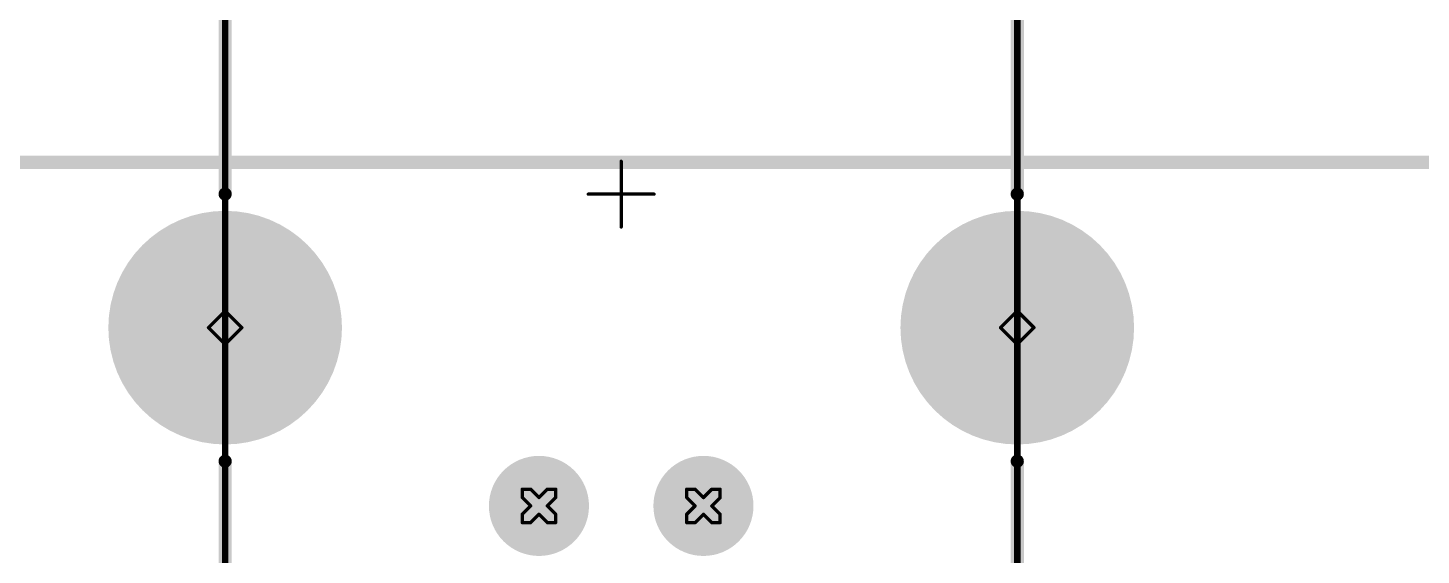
# Model space of a CAD drawing. Header units: millimetres. Extents: x 3.26 to 13.14, y 5.38 to 10.83.
# Drawn here: x 4.265 to 5.099, y 9.584 to 9.9 of the extents above; entities that cross this region are included whole.
import ezdxf

# ---------------------------------------------------------------- set-up
doc = ezdxf.new("R2010")
doc.units = ezdxf.units.MM
doc.header["$MEASUREMENT"] = 0
for name, color, linetype in [('BottomLayer', 5, 'Continuous'), ('BottomSolder', 6, 'Continuous'), ('DrillDrawing', 1, 'Continuous'), ('KeepOutLayer', 6, 'Continuous'), ('Mechanical13', 56, 'Continuous'), ('Mechanical15', 56, 'Continuous'), ('MultiLayer', 9, 'Continuous'), ('PadHoleLayer', 156, 'Continuous'), ('TopLayer', 1, 'Continuous'), ('TopOverlay', 2, 'Continuous'), ('TopSolder', 216, 'Continuous')]:
    doc.layers.add(name, color=color, linetype=linetype)

# ---------------------------------------------------------------- blocks, each defined once
blk = doc.blocks.new('61400416121_52')
at = {"layer": 'BottomLayer'}
for points, const_width in [([(-0.06319, 0.26535, 1), (-0.03524, 0.26535, 1)], 0.02795), ([(0.03524, 0.26535, 1), (0.06319, 0.26535, 1)], 0.02795), ([(-0.06319, 0.18661, 1), (-0.03524, 0.18661, 1)], 0.02795), ([(0.03524, 0.18661, 1), (0.06319, 0.18661, 1)], 0.02795), ([(-0.27096, 0.07992, 1), (-0.20305, 0.07992, 1)], 0.06791), ([(0.20305, 0.07992, 1), (0.27096, 0.07992, 1)], 0.06791)]:
    blk.add_lwpolyline(points, format="xyb", close=True, dxfattribs=dict(at, const_width=const_width))
at = {"layer": 'BottomSolder'}
for points, const_width in [([(-0.06419, 0.26535, 1), (-0.03424, 0.26535, 1)], 0.02995), ([(0.03424, 0.26535, 1), (0.06419, 0.26535, 1)], 0.02995), ([(-0.06419, 0.18661, 1), (-0.03424, 0.18661, 1)], 0.02995), ([(0.03424, 0.18661, 1), (0.06419, 0.18661, 1)], 0.02995), ([(-0.27196, 0.07992, 1), (-0.20205, 0.07992, 1)], 0.06991), ([(0.20205, 0.07992, 1), (0.27196, 0.07992, 1)], 0.06991)]:
    blk.add_lwpolyline(points, format="xyb", close=True, dxfattribs=dict(at, const_width=const_width))
at = {"layer": 'Mechanical13', "const_width": 0.00394}
for points in [[(-0.23701, 0.3248), (-0.23701, -0.3248)], [(0.23701, 0.3248), (-0.23701, 0.3248)], [(0.23701, 0.3248), (0.23701, -0.3248)], [(0.23701, -0.3248), (-0.23701, -0.3248)]]:
    blk.add_lwpolyline(points, dxfattribs=at)
at = {"layer": 'Mechanical13', "const_width": 0.00197}
for points in [[(-0.23799, 0.3248, 1), (-0.23602, 0.3248, 1)], [(-0.23799, 0.3248, 1), (-0.23602, 0.3248, 1)], [(0.23602, 0.3248, 1), (0.23799, 0.3248, 1)], [(0.23602, 0.3248, 1), (0.23799, 0.3248, 1)], [(-0.23799, -0.3248, 1), (-0.23602, -0.3248, 1)], [(-0.23799, -0.3248, 1), (-0.23602, -0.3248, 1)], [(0.23602, -0.3248, 1), (0.23799, -0.3248, 1)], [(0.23602, -0.3248, 1), (0.23799, -0.3248, 1)]]:
    blk.add_lwpolyline(points, format="xyb", close=True, dxfattribs=at)
at = {"layer": 'Mechanical15', "const_width": 0.00197}
for points in [[(0, 0.01969), (0, -0.01969)], [(0.01969, 0), (-0.01969, 0)]]:
    blk.add_lwpolyline(points, dxfattribs=at)
at = {"layer": 'Mechanical15', "const_width": 0.000984}
for points in [[(-0.00049, 0.01969, 1), (0.00049, 0.01969, 1)], [(-0.02018, 0, 1), (-0.01919, 0, 1)], [(0.01919, 0, 1), (0.02018, 0, 1)], [(-0.00049, -0.01969, 1), (0.00049, -0.01969, 1)]]:
    blk.add_lwpolyline(points, format="xyb", close=True, dxfattribs=at)
at = {"layer": 'MultiLayer'}
for points, const_width in [([(-0.06319, 0.26535, 1), (-0.03524, 0.26535, 1)], 0.02795), ([(0.03524, 0.26535, 1), (0.06319, 0.26535, 1)], 0.02795), ([(-0.06319, 0.18661, 1), (-0.03524, 0.18661, 1)], 0.02795), ([(0.03524, 0.18661, 1), (0.06319, 0.18661, 1)], 0.02795), ([(-0.27096, 0.07992, 1), (-0.20305, 0.07992, 1)], 0.06791), ([(0.20305, 0.07992, 1), (0.27096, 0.07992, 1)], 0.06791)]:
    blk.add_lwpolyline(points, format="xyb", close=True, dxfattribs=dict(at, const_width=const_width))
at = {"layer": 'PadHoleLayer'}
for points, const_width in [([(-0.05827, 0.26535, 1), (-0.04016, 0.26535, 1)], 0.01811), ([(0.04016, 0.26535, 1), (0.05827, 0.26535, 1)], 0.01811), ([(-0.05827, 0.18661, 1), (-0.04016, 0.18661, 1)], 0.01811), ([(0.04016, 0.18661, 1), (0.05827, 0.18661, 1)], 0.01811), ([(-0.25965, 0.07992, 1), (-0.21437, 0.07992, 1)], 0.04528), ([(0.21437, 0.07992, 1), (0.25965, 0.07992, 1)], 0.04528)]:
    blk.add_lwpolyline(points, format="xyb", close=True, dxfattribs=dict(at, const_width=const_width))
at = {"layer": 'TopLayer'}
for points, const_width in [([(-0.06319, 0.26535, 1), (-0.03524, 0.26535, 1)], 0.02795), ([(0.03524, 0.26535, 1), (0.06319, 0.26535, 1)], 0.02795), ([(-0.06319, 0.18661, 1), (-0.03524, 0.18661, 1)], 0.02795), ([(0.03524, 0.18661, 1), (0.06319, 0.18661, 1)], 0.02795), ([(-0.27096, 0.07992, 1), (-0.20305, 0.07992, 1)], 0.06791), ([(0.20305, 0.07992, 1), (0.27096, 0.07992, 1)], 0.06791)]:
    blk.add_lwpolyline(points, format="xyb", close=True, dxfattribs=dict(at, const_width=const_width))
at = {"layer": 'TopOverlay', "const_width": 0.00787}
for points in [[(0.23701, 0.3248), (-0.23701, 0.3248)], [(-0.23701, 0.3248), (-0.23701, 0.15984)], [(0.23701, 0.3248), (0.23701, 0.15984)], [(-0.23701, 0), (-0.23701, -0.3248)], [(0.23701, 0), (0.23701, -0.3248)], [(0.23701, -0.3248), (-0.23701, -0.3248)]]:
    blk.add_lwpolyline(points, dxfattribs=at)
at = {"layer": 'TopOverlay', "const_width": 0.00394}
for points in [[(-0.23898, 0.3248, 1), (-0.23504, 0.3248, 1)], [(-0.23898, 0.3248, 1), (-0.23504, 0.3248, 1)], [(0.23504, 0.3248, 1), (0.23898, 0.3248, 1)], [(0.23504, 0.3248, 1), (0.23898, 0.3248, 1)], [(-0.23898, 0.15984, 1), (-0.23504, 0.15984, 1)], [(0.23504, 0.15984, 1), (0.23898, 0.15984, 1)], [(-0.23898, 0, 1), (-0.23504, 0, 1)], [(0.23504, 0, 1), (0.23898, 0, 1)], [(-0.23898, -0.3248, 1), (-0.23504, -0.3248, 1)], [(-0.23898, -0.3248, 1), (-0.23504, -0.3248, 1)], [(0.23504, -0.3248, 1), (0.23898, -0.3248, 1)], [(0.23504, -0.3248, 1), (0.23898, -0.3248, 1)]]:
    blk.add_lwpolyline(points, format="xyb", close=True, dxfattribs=at)
at = {"layer": 'TopSolder'}
for points, const_width in [([(-0.06419, 0.26535, 1), (-0.03424, 0.26535, 1)], 0.02995), ([(0.03424, 0.26535, 1), (0.06419, 0.26535, 1)], 0.02995), ([(-0.06419, 0.18661, 1), (-0.03424, 0.18661, 1)], 0.02995), ([(0.03424, 0.18661, 1), (0.06419, 0.18661, 1)], 0.02995), ([(-0.27196, 0.07992, 1), (-0.20205, 0.07992, 1)], 0.06991), ([(0.20205, 0.07992, 1), (0.27196, 0.07992, 1)], 0.06991)]:
    blk.add_lwpolyline(points, format="xyb", close=True, dxfattribs=dict(at, const_width=const_width))

msp = doc.modelspace()

# ---------------------------------------------------------------- linework, layer by layer
at = {"layer": 'DrillDrawing', "const_width": 0.002}
for points in [[(4.37299, 9.72008), (4.38299, 9.73008)], [(4.38299, 9.73008), (4.39299, 9.72008)], [(4.84701, 9.72008), (4.85701, 9.73008)], [(4.85701, 9.73008), (4.86701, 9.72008)], [(4.37299, 9.72008), (4.38299, 9.71008)], [(4.38299, 9.71008), (4.39299, 9.72008)], [(4.84701, 9.72008), (4.85701, 9.71008)], [(4.85701, 9.71008), (4.86701, 9.72008)], [(4.56079, 9.61839), (4.56079, 9.62339)], [(4.56079, 9.62339), (4.56579, 9.62339)], [(4.56579, 9.62339), (4.57079, 9.61839)], [(4.57079, 9.61839), (4.57579, 9.62339)], [(4.57579, 9.62339), (4.58079, 9.62339)], [(4.58079, 9.61839), (4.58079, 9.62339)], [(4.65921, 9.61839), (4.65921, 9.62339)], [(4.65921, 9.62339), (4.66421, 9.62339)], [(4.66421, 9.62339), (4.66921, 9.61839)], [(4.66921, 9.61839), (4.67421, 9.62339)], [(4.67421, 9.62339), (4.67921, 9.62339)], [(4.67921, 9.61839), (4.67921, 9.62339)], [(4.56079, 9.61839), (4.56579, 9.61339)], [(4.56079, 9.60839), (4.56579, 9.61339)], [(4.57579, 9.61339), (4.58079, 9.61839)], [(4.57579, 9.61339), (4.58079, 9.60839)], [(4.65921, 9.61839), (4.66421, 9.61339)], [(4.65921, 9.60839), (4.66421, 9.61339)], [(4.67421, 9.61339), (4.67921, 9.61839)], [(4.67421, 9.61339), (4.67921, 9.60839)], [(4.56079, 9.60339), (4.56079, 9.60839)], [(4.56579, 9.60339), (4.57079, 9.60839)], [(4.57079, 9.60839), (4.57579, 9.60339)], [(4.58079, 9.60339), (4.58079, 9.60839)], [(4.65921, 9.60339), (4.65921, 9.60839)], [(4.66421, 9.60339), (4.66921, 9.60839)], [(4.66921, 9.60839), (4.67421, 9.60339)], [(4.67921, 9.60339), (4.67921, 9.60839)], [(4.56079, 9.60339), (4.56579, 9.60339)], [(4.57579, 9.60339), (4.58079, 9.60339)], [(4.65921, 9.60339), (4.66421, 9.60339)], [(4.67421, 9.60339), (4.67921, 9.60339)]]:
    msp.add_lwpolyline(points, dxfattribs=at)
at = {"layer": 'DrillDrawing', "const_width": 0.001}
for points in [[(4.38249, 9.73008, 1), (4.38349, 9.73008, 1)], [(4.38249, 9.73008, 1), (4.38349, 9.73008, 1)], [(4.85651, 9.73008, 1), (4.85751, 9.73008, 1)], [(4.85651, 9.73008, 1), (4.85751, 9.73008, 1)], [(4.37249, 9.72008, 1), (4.37349, 9.72008, 1)], [(4.37249, 9.72008, 1), (4.37349, 9.72008, 1)], [(4.39249, 9.72008, 1), (4.39349, 9.72008, 1)], [(4.39249, 9.72008, 1), (4.39349, 9.72008, 1)], [(4.84651, 9.72008, 1), (4.84751, 9.72008, 1)], [(4.84651, 9.72008, 1), (4.84751, 9.72008, 1)], [(4.86651, 9.72008, 1), (4.86751, 9.72008, 1)], [(4.86651, 9.72008, 1), (4.86751, 9.72008, 1)], [(4.38249, 9.71008, 1), (4.38349, 9.71008, 1)], [(4.38249, 9.71008, 1), (4.38349, 9.71008, 1)], [(4.85651, 9.71008, 1), (4.85751, 9.71008, 1)], [(4.85651, 9.71008, 1), (4.85751, 9.71008, 1)], [(4.56029, 9.62339, 1), (4.56129, 9.62339, 1)], [(4.56029, 9.62339, 1), (4.56129, 9.62339, 1)], [(4.56529, 9.62339, 1), (4.56629, 9.62339, 1)], [(4.56529, 9.62339, 1), (4.56629, 9.62339, 1)], [(4.57529, 9.62339, 1), (4.57629, 9.62339, 1)], [(4.57529, 9.62339, 1), (4.57629, 9.62339, 1)], [(4.58029, 9.62339, 1), (4.58129, 9.62339, 1)], [(4.58029, 9.62339, 1), (4.58129, 9.62339, 1)], [(4.65871, 9.62339, 1), (4.65971, 9.62339, 1)], [(4.65871, 9.62339, 1), (4.65971, 9.62339, 1)], [(4.66371, 9.62339, 1), (4.66471, 9.62339, 1)], [(4.66371, 9.62339, 1), (4.66471, 9.62339, 1)], [(4.67371, 9.62339, 1), (4.67471, 9.62339, 1)], [(4.67371, 9.62339, 1), (4.67471, 9.62339, 1)], [(4.67871, 9.62339, 1), (4.67971, 9.62339, 1)], [(4.67871, 9.62339, 1), (4.67971, 9.62339, 1)], [(4.56029, 9.61839, 1), (4.56129, 9.61839, 1)], [(4.56029, 9.61839, 1), (4.56129, 9.61839, 1)], [(4.56529, 9.61339, 1), (4.56629, 9.61339, 1)], [(4.56529, 9.61339, 1), (4.56629, 9.61339, 1)], [(4.57029, 9.61839, 1), (4.57129, 9.61839, 1)], [(4.57029, 9.61839, 1), (4.57129, 9.61839, 1)], [(4.57529, 9.61339, 1), (4.57629, 9.61339, 1)], [(4.57529, 9.61339, 1), (4.57629, 9.61339, 1)], [(4.58029, 9.61839, 1), (4.58129, 9.61839, 1)], [(4.58029, 9.61839, 1), (4.58129, 9.61839, 1)], [(4.65871, 9.61839, 1), (4.65971, 9.61839, 1)], [(4.65871, 9.61839, 1), (4.65971, 9.61839, 1)], [(4.66371, 9.61339, 1), (4.66471, 9.61339, 1)], [(4.66371, 9.61339, 1), (4.66471, 9.61339, 1)], [(4.66871, 9.61839, 1), (4.66971, 9.61839, 1)], [(4.66871, 9.61839, 1), (4.66971, 9.61839, 1)], [(4.67371, 9.61339, 1), (4.67471, 9.61339, 1)], [(4.67371, 9.61339, 1), (4.67471, 9.61339, 1)], [(4.67871, 9.61839, 1), (4.67971, 9.61839, 1)], [(4.67871, 9.61839, 1), (4.67971, 9.61839, 1)], [(4.56029, 9.60839, 1), (4.56129, 9.60839, 1)], [(4.56029, 9.60839, 1), (4.56129, 9.60839, 1)], [(4.57029, 9.60839, 1), (4.57129, 9.60839, 1)], [(4.57029, 9.60839, 1), (4.57129, 9.60839, 1)], [(4.58029, 9.60839, 1), (4.58129, 9.60839, 1)], [(4.58029, 9.60839, 1), (4.58129, 9.60839, 1)], [(4.65871, 9.60839, 1), (4.65971, 9.60839, 1)], [(4.65871, 9.60839, 1), (4.65971, 9.60839, 1)], [(4.66871, 9.60839, 1), (4.66971, 9.60839, 1)], [(4.66871, 9.60839, 1), (4.66971, 9.60839, 1)], [(4.67871, 9.60839, 1), (4.67971, 9.60839, 1)], [(4.67871, 9.60839, 1), (4.67971, 9.60839, 1)], [(4.56029, 9.60339, 1), (4.56129, 9.60339, 1)], [(4.56029, 9.60339, 1), (4.56129, 9.60339, 1)], [(4.56529, 9.60339, 1), (4.56629, 9.60339, 1)], [(4.56529, 9.60339, 1), (4.56629, 9.60339, 1)], [(4.57529, 9.60339, 1), (4.57629, 9.60339, 1)], [(4.57529, 9.60339, 1), (4.57629, 9.60339, 1)], [(4.58029, 9.60339, 1), (4.58129, 9.60339, 1)], [(4.58029, 9.60339, 1), (4.58129, 9.60339, 1)], [(4.65871, 9.60339, 1), (4.65971, 9.60339, 1)], [(4.65871, 9.60339, 1), (4.65971, 9.60339, 1)], [(4.66371, 9.60339, 1), (4.66471, 9.60339, 1)], [(4.66371, 9.60339, 1), (4.66471, 9.60339, 1)], [(4.67371, 9.60339, 1), (4.67471, 9.60339, 1)], [(4.67371, 9.60339, 1), (4.67471, 9.60339, 1)], [(4.67871, 9.60339, 1), (4.67971, 9.60339, 1)], [(4.67871, 9.60339, 1), (4.67971, 9.60339, 1)]]:
    msp.add_lwpolyline(points, format="xyb", close=True, dxfattribs=at)
at = {"layer": 'KeepOutLayer', "const_width": 0.008}
msp.add_lwpolyline([(4.24, 9.819), (10.09, 9.819)], dxfattribs=at)

# ---------------------------------------------------------------- block references
at = {"rotation": 180}
msp.add_blockref('61400416121_52', (4.62, 9.8), dxfattribs=at)

doc.saveas('drawing.dxf')
